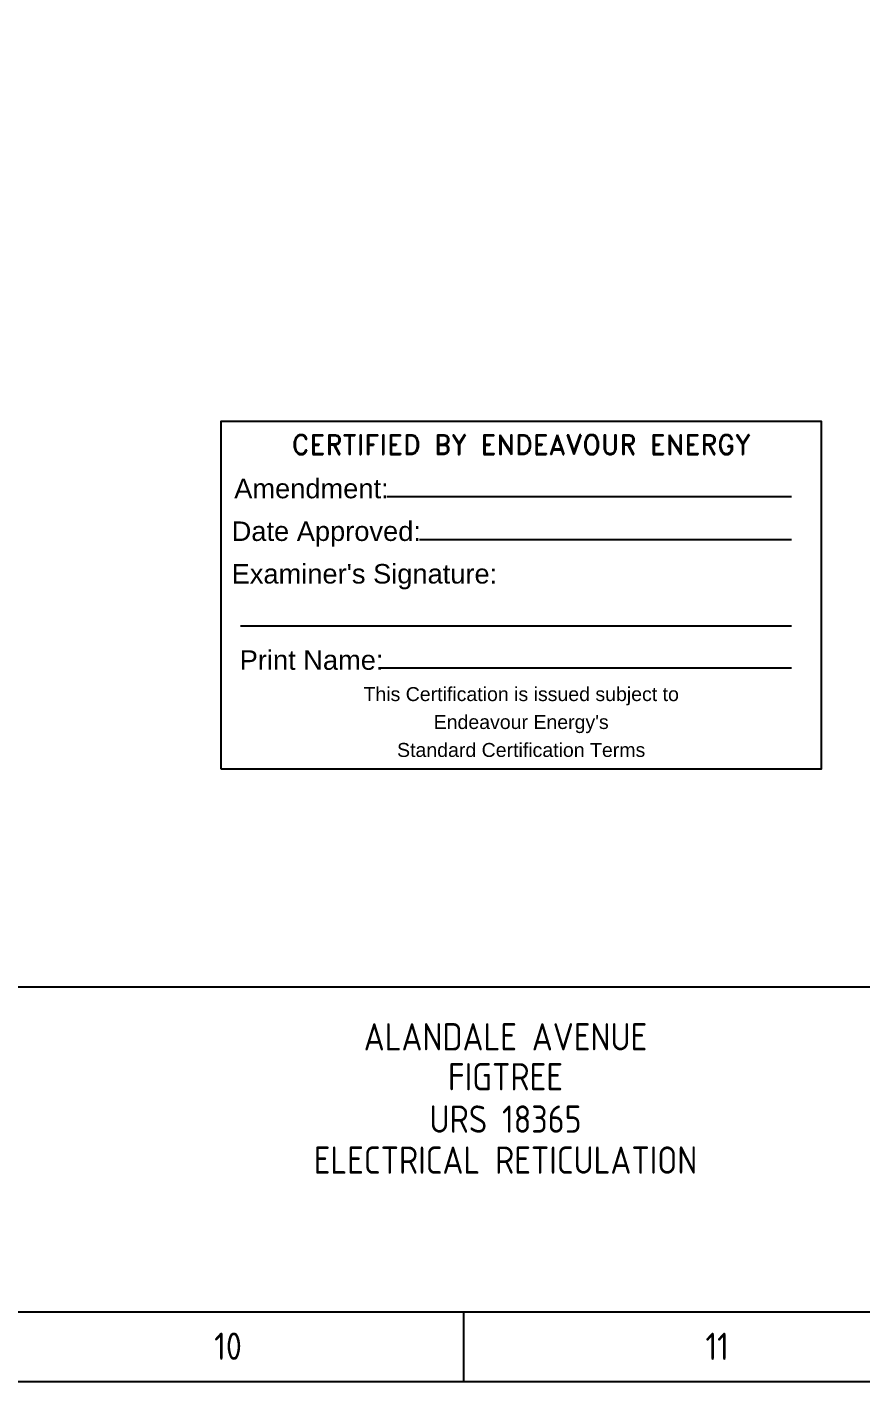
# Paper-space layout 'SHEET (3)' of a CAD drawing. Header units: metres, sheet in millimetres. Extents: x -30 to 802, y -5 to 581.
# Drawn here: x 579.7 to 686.6, y -5.4 to 168.3 of the extents above; entities that cross this region are included whole.
import ezdxf
from ezdxf.enums import TextEntityAlignment as Align

# ---------------------------------------------------------------- set-up
doc = ezdxf.new("R2010")
doc.units = ezdxf.units.M
doc.layers.get('0').update_dxf_attribs({"color": 6})
doc.layers.add('Notes', color=7, linetype='Continuous')
doc.styles.add('Elec', font='romand__.ttf')
doc.styles.add('iecISOCP', font='isocp.shx')
doc.styles.get("Standard").update_dxf_attribs({"font": 'arial.ttf'})

# ---------------------------------------------------------------- blocks, each defined once
blk = doc.blocks.new('A1_FRAME_TITLE')
at = {"layer": 'Notes', "color": 7, "linetype": 'Continuous'}
blk.add_line((678.72, 5.97), (678.72, -3.03), dxfattribs=at)
at = {"layer": 'Notes', "color": 7, "linetype": 'Continuous', "flags": 128}
for points in [[(123.8, 47.62), (844.88, 47.62)], [(-11.55, 5.97), (844.88, 5.97)]]:
    blk.add_lwpolyline(points, dxfattribs=at)
at = {"color": 7}
blk.add_attdef('DRAFT_NUM', (9.35, 23.29), '', height=2.5, rotation=90, dxfattribs=at)
at = {"layer": 'Notes', "color": 7, "style": 'iecISOCP'}
for s, p in [('10', (645.06, -0.2)), ('11', (711.36, -0.22))]:
    blk.add_text(s, height=3.5, dxfattribs=at).set_placement(p)
at = {"layer": 'Notes', "color": 7, "style": 'iecISOCP', "flags": 8}
blk.add_attdef('VERSION_NO', text='', height=2.5, rotation=90, dxfattribs=at).set_placement((302.04, 43.81), align=Align.MIDDLE_CENTER)
at = {"layer": 'Notes', "color": 7, "style": 'iecISOCP'}
for tag, p in [('CAP_NO', (513.19, 43.46)), ('IE_NUM', (513.05, 37.81)), ('REF_No_1', (335.24, 32.31)), ('REF_1', (362.52, 32.31)), ('GEN_WO', (441.71, 31.76)), ('HV_SWITCH', (513.46, 32.16)), ('REF_No_2', (335.24, 26.31)), ('REF_2', (362.52, 26.31)), ('OH_WO', (441.71, 25.81)), ('UBD_REF', (513.05, 25.83)), ('REF_No_3', (335.24, 20.31)), ('REF_3', (362.52, 20.31)), ('UG_WO', (441.71, 20.05)), ('GIS_MAP_No', (513.05, 20.04)), ('REF_No_4', (335.24, 14.31)), ('REF_4', (362.52, 14.31)), ('SUB_WO', (441.71, 13.81)), ('HV_OP_DIAG', (513.33, 14.2)), ('LGA', (512.95, 7.78)), ('ExportID', (-11.47, 2.39))]:
    blk.add_attdef(tag, p, '', height=2.5, dxfattribs=at)
for tag, height, p in [('T1', 3.5, (684.37, 39.47)), ('T2', 3.5, (684.37, 34.35)), ('scale', 2.5, (567.76, 33.27)), ('T3', 3.5, (684.37, 28.92)), ('DRAWN', 2.5, (567.76, 24.93)), ('T4', 3.5, (684.37, 23.66)), ('T5', 3.5, (684.37, 18.23)), ('REV', 5, (840.57, 17.1)), ('DATE', 2.5, (567.76, 16.88)), ('T6', 3.5, (684.37, 12.97)), ('CHD', 2.5, (567.76, 8.37)), ('DESIGN', 2.5, (605.62, 9.15))]:
    blk.add_attdef(tag, text='', height=height, dxfattribs=at).set_placement(p, align=Align.CENTER)
blk.add_attdef('NUM', text='', height=7, dxfattribs=at).set_placement((812.88, 20.12), align=Align.MIDDLE_CENTER)
for tag, p in [('NS', (811.23, 8.12)), ('SHTS', (825.93, 8.12))]:
    blk.add_attdef(tag, text='', height=2.5, dxfattribs=at).set_placement(p, align=Align.MIDDLE)
at = {"layer": 'Notes', "color": 7, "style": 'iecISOCP', "flags": 1}
for tag, p in [('ProjectType', (-6.37, -26.8)), ('ProjectNumber', (3.01, -26.82)), ('DrawingNumber', (14.96, -26.8)), ('ProjectDescription', (27.02, -26.83)), ('ExportDate', (39.74, -26.79)), ('ExportUserName', (48.61, -26.8)), ('DesignerCompanyName', (60.94, -26.79)), ('ExportAreaOfInterest', (76.55, -26.81)), ('GIS_SUCCESS', (91.45, -26.78)), ('CAD_SUCCESS', (101.24, -26.78)), ('DEPOTCODE', (111.56, -26.88)), ('ExportCategories', (119.53, -26.8)), ('Comments', (133.84, -26.88))]:
    blk.add_attdef(tag, p, '', height=1, dxfattribs=at)
blk = doc.blocks.new('NOTE_CERTIFIED-BY-IE')
at = {"color": 7, "linetype": 'Continuous', "lineweight": -3}
for p, q in [((21.25, 34.9), (73.15, 34.9)), ((25.46, 29.41), (73.15, 29.41)), ((2.51, 18.32), (73.15, 18.32)), ((20.45, 12.96), (73.15, 12.96))]:
    blk.add_line(p, q, dxfattribs=at)
blk.add_lwpolyline([(0, 0), (76.98, 0), (76.98, 44.52), (0, 44.52)], close=True)
at = {"color": 7, "lineweight": -3, "style": 'Elec'}
blk.add_text('CERTIFIED BY ENDEAVOUR ENERGY', height=2.52, dxfattribs=at).set_placement((38.51, 41.58), align=Align.MIDDLE_CENTER)
at = {"color": 7, "lineweight": -3}
for s, p in [('Amendment:', (1.7, 35.94)), ('Date Approved:', (1.37, 30.47)), ("Examiner's Signature:", (1.37, 25.01))]:
    blk.add_text(s, height=2.5, dxfattribs=at).set_placement(p, align=Align.MIDDLE_LEFT)
blk.add_text('Print Name:', height=2.5, dxfattribs=at).set_placement((2.4, 11.95), align=Align.BOTTOM_LEFT)
at = {"color": 7, "lineweight": -3, "insert": (38.49, 5.99), "char_height": 1.79, "attachment_point": 5, "line_spacing_factor": 1.2}
blk.add_mtext("This Certification is issued subject to \\PEndeavour Energy's \\PStandard Certification Terms", dxfattribs=at)

psp = doc.layouts.new('SHEET (3)')

# ---------------------------------------------------------------- linework, layer by layer
at = {"layer": 'Notes'}
psp.add_lwpolyline([(-29.63, 581), (802.09, 581), (802.09, -5.42), (-29.63, -5.42)], close=True, dxfattribs=at)

# ---------------------------------------------------------------- block references
ref = psp.add_blockref('A1_FRAME_TITLE', (-9.08, -2.39), dxfattribs=dict(at, xscale=0.95))
ref.add_attrib('T1', 'ALANDALE AVENUE', dxfattribs={"height": 3.5, "style": 'iecISOCP', "width": 0.95}).set_placement((641.07, 37.08), align=Align.CENTER)
ref.add_attrib('T2', 'FIGTREE', dxfattribs={"height": 3.5, "style": 'iecISOCP', "width": 0.95}).set_placement((641.07, 31.96), align=Align.CENTER)
ref.add_attrib('T3', 'URS 18365', dxfattribs={"height": 3.5, "style": 'iecISOCP', "width": 0.95}).set_placement((641.07, 26.53), align=Align.CENTER)
ref.add_attrib('T4', 'ELECTRICAL RETICULATION', dxfattribs={"height": 3.5, "style": 'iecISOCP', "width": 0.95}).set_placement((641.07, 21.27), align=Align.CENTER)
psp.add_blockref('NOTE_CERTIFIED-BY-IE', (604.59, 73.19), dxfattribs=at)

doc.saveas('drawing.dxf')
